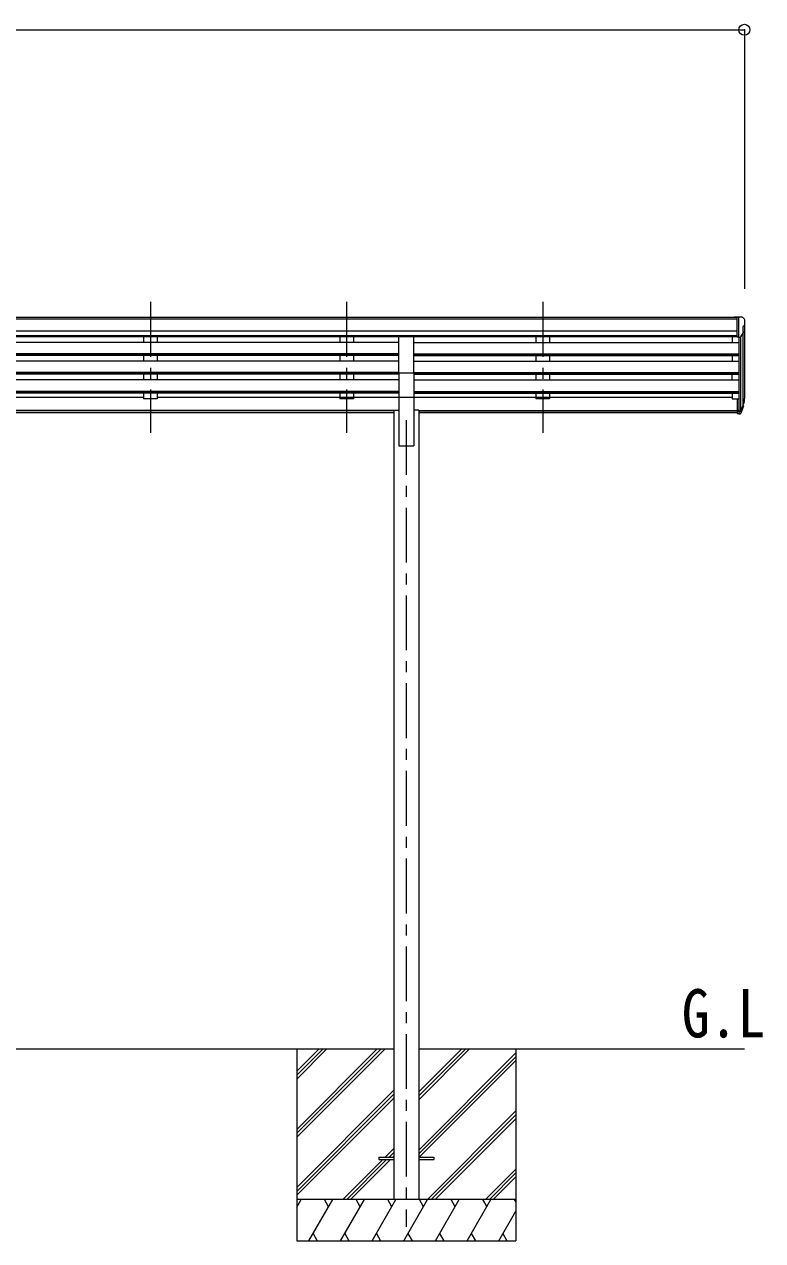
# Model space of a CAD drawing. Units: millimetres at full size, sheet at 1:40; details may follow other scales. Extents: x -11243 to 11243, y -7760 to 7760.
# Drawn here: x 4498 to 7193, y -4889 to -452 of the extents above; entities that cross this region are included whole.
import ezdxf
from ezdxf.enums import TextEntityAlignment as Align

# ---------------------------------------------------------------- set-up
doc = ezdxf.new("R2010")
doc.units = ezdxf.units.MM
doc.header["$LTSCALE"] = 40
doc.header["$PDMODE"] = 32
doc.header["$PDSIZE"] = 40
doc.linetypes.add('CHAIN1', pattern=[8, 5, -1, 1, -1])
for name, color, linetype, lineweight in [('0-0_0', 7, 'Continuous', 9), ('0-1_本体', 5, 'CHAIN1', 9), ('0-3_ELV2', 4, 'Continuous', 9), ('0-6_OTH_LINE', 6, 'Continuous', 9)]:
    doc.layers.add(name, color=color, linetype=linetype, lineweight=lineweight)
doc.layers.add('0-7_SHAPE', color=7, linetype='Continuous')
doc.styles.add('ＭＳ ゴシック', font='')
doc.styles.get('ＭＳ ゴシック').set_extended_font_data('MS Gothic')

msp = doc.modelspace()

# ---------------------------------------------------------------- linework, layer by layer
at = {"layer": '0-0_0'}
for p, q in [((2637.31, -4189.43), (5846.91, -4189.43)), ((5492.11, -4189.43), (5492.11, -4889.43)), ((5492.11, -4483.61), (5786.29, -4189.43)), ((5492.11, -4497.75), (5800.43, -4189.43)), ((5492.11, -4511.9), (5814.57, -4189.43)), ((5492.11, -4299.77), (5602.44, -4189.43)), ((5492.11, -4285.62), (5588.3, -4189.43)), ((5492.11, -4271.48), (5574.15, -4189.43)), ((5937.31, -4375.06), (6122.94, -4189.43)), ((5937.31, -4360.92), (6108.8, -4189.43)), ((5937.31, -4346.78), (6094.65, -4189.43)), ((5937.31, -4189.43), (7126.11, -4189.43)), ((5937.31, -4558.91), (6292.11, -4204.11)), ((6292.11, -4189.43), (6292.11, -4889.43)), ((5937.31, -4573.05), (6292.11, -4218.26)), ((5939.57, -4584.93), (6292.11, -4232.4)), ((5492.11, -4695.74), (5846.91, -4340.95)), ((5492.11, -4709.88), (5846.91, -4355.09)), ((5492.11, -4724.03), (5846.91, -4369.23)), ((5968.91, -4739.43), (6292.11, -4416.24)), ((5983.06, -4739.43), (6292.11, -4430.39)), ((5997.2, -4739.43), (6292.11, -4444.53)), ((5815.05, -4584.93), (5846.91, -4553.08)), ((5829.19, -4584.93), (5846.91, -4567.22)), ((5660.55, -4739.43), (5806.05, -4593.93)), ((5674.69, -4739.43), (5820.19, -4593.93)), ((5688.83, -4739.43), (5834.33, -4593.93)), ((5843.33, -4584.93), (5846.91, -4581.36)), ((6181.05, -4739.43), (6292.11, -4628.38)), ((6195.19, -4739.43), (6292.11, -4642.52)), ((6209.33, -4739.43), (6292.11, -4656.66)), ((6292.11, -4739.43), (5492.11, -4739.43)), ((5492.11, -4766.94), (5507.99, -4739.43)), ((5536.85, -4889.43), (5623.46, -4739.43)), ((5608.45, -4765.41), (5593.45, -4739.43)), ((5652.32, -4889.43), (5738.93, -4739.43)), ((5723.92, -4765.42), (5708.92, -4739.43)), ((5767.79, -4889.43), (5854.4, -4739.43)), ((5839.39, -4765.42), (5824.39, -4739.43)), ((5883.26, -4889.43), (5969.87, -4739.43)), ((5954.86, -4765.42), (5939.86, -4739.43)), ((5998.73, -4889.43), (6085.34, -4739.43)), ((6070.34, -4765.42), (6055.33, -4739.43)), ((6114.2, -4889.43), (6200.81, -4739.43)), ((6170.81, -4739.43), (6185.81, -4765.41)), ((6286.28, -4739.43), (6292.11, -4749.53)), ((6229.67, -4889.43), (6292.11, -4781.3)), ((5551.85, -4863.45), (5566.85, -4889.43)), ((5667.32, -4863.45), (5682.32, -4889.43)), ((5782.79, -4863.45), (5797.79, -4889.43)), ((5898.26, -4863.45), (5913.26, -4889.43)), ((6013.73, -4863.45), (6028.73, -4889.43)), ((6129.2, -4863.45), (6144.2, -4889.43)), ((6244.67, -4863.45), (6259.67, -4889.43)), ((5492.11, -4889.43), (6292.11, -4889.43))]:
    msp.add_line(p, q, dxfattribs=at)
at = {"layer": '0-1_本体'}
for p, q in [((4958.11, -1465.03), (4958.11, -1942.55)), ((4958.11, -1465.03), (4958.11, -1942.55)), ((5674.11, -1465.03), (5674.11, -1942.55)), ((5674.11, -1465.03), (5674.11, -1942.55)), ((6390.11, -1465.03), (6390.11, -1942.55)), ((6390.11, -1465.03), (6390.11, -1942.55)), ((5892.11, -1895.87), (5892.11, -4839.43))]:
    msp.add_line(p, q, dxfattribs=at)
at = {"layer": '0-3_ELV2'}
for p, q in [((7099.61, -1522.38), (1384.61, -1522.38)), ((7099.61, -1527.6), (1384.61, -1527.6)), ((7099.61, -1520.78), (7089.61, -1520.86)), ((7089.61, -1522.38), (7089.61, -1520.86)), ((7099.61, -1592.76), (7099.61, -1520.78)), ((7118.11, -1520.78), (7099.61, -1520.78)), ((7106.11, -1593.76), (7106.11, -1520.78)), ((7118.11, -1520.78), (7120.44, -1520.92)), ((7125.57, -1551.96), (7120.26, -1555.03)), ((7121.2, -1521.34), (7125.26, -1527.15)), ((7126.11, -1551.35), (7126.11, -1817.79)), ((7128.11, -1530.15), (7128.11, -1530.78)), ((7099.61, -1571.13), (1384.61, -1571.13)), ((7099.61, -1588.98), (1384.61, -1588.98)), ((5864.61, -1592.23), (2619.61, -1592.23)), ((4933.11, -1592.23), (4933.11, -1612.68)), ((4983.11, -1592.23), (4983.11, -1612.68)), ((5649.11, -1592.23), (5649.11, -1612.68)), ((5699.11, -1592.23), (5699.11, -1612.68)), ((5864.61, -1723.21), (5864.61, -1591.41)), ((5864.61, -1591.41), (5919.61, -1591.41)), ((5919.61, -1723.21), (5919.61, -1591.41)), ((7099.61, -1592.33), (5919.61, -1592.33)), ((6365.11, -1592.23), (6365.11, -1612.68)), ((6415.11, -1592.23), (6415.11, -1612.68)), ((7081.11, -1592.23), (7081.11, -1612.68)), ((7099.61, -1592.76), (7106.11, -1592.76)), ((7106.11, -1593.76), (7111.32, -1593.44)), ((7106.11, -1593.76), (7106.11, -1818.16)), ((7112.1, -1593.29), (7112.11, -1862.94)), ((7113.73, -1591.95), (7122.73, -1576.36)), ((7120.11, -1555.29), (7120.11, -1571.57)), ((7121.13, -1579.12), (7121.13, -1844.5)), ((5864.61, -1612.68), (2619.61, -1612.68)), ((5919.61, -1612.68), (7106.11, -1612.68)), ((5864.61, -1654.56), (2619.61, -1654.56)), ((5864.61, -1656.05), (2619.61, -1656.05)), ((5864.61, -1660.37), (2619.61, -1660.37)), ((5864.61, -1681.17), (2619.61, -1681.17)), ((4933.11, -1660.37), (4933.11, -1681.17)), ((4983.11, -1660.37), (4983.11, -1681.17)), ((5649.11, -1660.37), (5649.11, -1681.17)), ((5699.11, -1660.37), (5699.11, -1681.17)), ((5919.61, -1654.56), (7106.11, -1654.56)), ((5919.61, -1656.05), (7106.11, -1656.05)), ((5919.61, -1660.37), (7106.11, -1660.37)), ((5919.61, -1681.17), (7106.11, -1681.17)), ((6365.11, -1660.37), (6365.11, -1681.17)), ((6415.11, -1660.37), (6415.11, -1681.17)), ((7081.11, -1660.37), (7081.11, -1681.17)), ((5864.61, -1723.05), (2619.61, -1723.05)), ((5864.61, -1724.55), (2619.61, -1724.55)), ((5864.61, -1728.86), (2619.61, -1728.86)), ((4933.11, -1728.86), (4933.11, -1749.67)), ((4983.11, -1728.86), (4983.11, -1749.67)), ((5649.11, -1728.86), (5649.11, -1749.67)), ((5699.11, -1728.86), (5699.11, -1749.67)), ((5864.61, -1723.21), (5864.61, -1989.43)), ((5864.61, -1723.21), (5919.61, -1723.21)), ((5919.61, -1723.05), (7106.11, -1723.05)), ((5919.61, -1723.21), (5919.61, -1989.43)), ((5919.61, -1724.55), (7106.11, -1724.55)), ((5919.61, -1728.86), (7106.11, -1728.86)), ((6365.11, -1728.86), (6365.11, -1749.67)), ((6415.11, -1728.86), (6415.11, -1749.67)), ((7081.11, -1749.67), (7081.11, -1728.86)), ((5864.61, -1749.67), (2619.61, -1749.67)), ((5919.61, -1749.67), (7106.11, -1749.67)), ((5864.61, -1791.54), (2619.61, -1791.54)), ((5864.61, -1793.04), (2619.61, -1793.04)), ((5864.61, -1797.36), (2619.61, -1797.36)), ((4933.11, -1813.85), (4267.11, -1813.85)), ((4933.11, -1797.36), (4933.11, -1818.79)), ((4983.11, -1818.79), (4933.11, -1818.79)), ((4983.11, -1797.36), (4983.11, -1818.79)), ((5864.61, -1813.85), (4983.11, -1813.85)), ((5649.11, -1797.36), (5649.11, -1818.79)), ((5919.61, -1813.85), (5649.11, -1813.85)), ((5699.11, -1818.79), (5649.11, -1818.79)), ((5699.11, -1797.36), (5699.11, -1818.79)), ((5864.61, -1813.85), (5699.11, -1813.85)), ((5919.61, -1791.54), (7106.11, -1791.54)), ((5919.61, -1793.04), (7106.11, -1793.04)), ((5919.61, -1797.36), (7106.11, -1797.36)), ((7081.11, -1813.85), (5919.61, -1813.85)), ((6365.11, -1797.36), (6365.11, -1818.79)), ((6415.11, -1818.79), (6365.11, -1818.79)), ((6415.11, -1797.36), (6415.11, -1818.79)), ((7081.11, -1797.36), (7081.11, -1818.79)), ((7081.11, -1818.79), (7099.61, -1818.79)), ((7099.61, -1818.16), (7099.61, -1872.19)), ((7099.61, -1818.16), (7106.11, -1818.16)), ((7106.11, -1818.16), (7106.11, -1872.93)), ((5846.91, -1860.86), (2637.31, -1860.86)), ((5846.91, -1862.26), (2637.31, -1862.26)), ((5846.91, -1860.43), (5846.91, -4739.44)), ((5846.91, -1860.43), (5864.61, -1860.43)), ((5937.31, -1860.43), (5919.61, -1860.43)), ((5937.31, -1860.43), (5937.31, -4739.44)), ((5937.31, -1860.86), (7099.61, -1860.86)), ((5937.31, -1862.26), (7099.61, -1862.26)), ((7099.61, -1858.29), (7106.11, -1858.29)), ((7099.61, -1863.17), (7106.11, -1863.17)), ((7106.11, -1863.19), (7111.24, -1863.19)), ((7112.54, -1862.51), (7120.3, -1847.11)), ((7121.74, -1847.46), (7113.55, -1863.64)), ((7122.36, -1848.03), (7113.55, -1871.58)), ((7124.41, -1830.97), (7121.13, -1838.03)), ((7125.01, -1832.35), (7121.13, -1840.3)), ((7122.7, -1843.62), (7122.36, -1848.03)), ((5846.91, -1869.95), (2637.31, -1869.95)), ((7099.61, -1869.95), (5937.31, -1869.95)), ((7099.61, -1872.19), (7106.11, -1872.19)), ((7106.11, -1865), (7110.95, -1865)), ((7106.11, -1872.93), (7110.95, -1872.93)), ((5864.61, -1989.43), (5919.61, -1989.43)), ((5792.11, -4584.93), (5792.11, -4593.93)), ((5792.11, -4584.93), (5846.91, -4584.93)), ((5792.11, -4593.93), (5846.91, -4593.93)), ((5937.31, -4584.93), (5992.11, -4584.93)), ((5937.31, -4593.93), (5992.11, -4593.93)), ((5992.11, -4584.93), (5992.11, -4593.93))]:
    msp.add_line(p, q, dxfattribs=at)
for centre, radius, start, end in [((7120.38, -1521.92), 1, 35, 86.5), ((7125.11, -1530.15), 3, 0, 87), ((7121.2, -1547.59), 6.18, 315.00103, 354.2965), ((6926.11, -1530.78), 202, 355.05096, 0), ((7111.13, -1590.45), 3, 273.5, 330), ((7120.41, -1555.29), 0.3, 120, 180), ((7120.41, -1571.57), 0.3, 180, 265.2833), ((7120.13, -1574.86), 3, 330, 85.2833), ((7095.52, -1821.47), 30.41, 341.80266, 352.8448), ((7096.92, -1823.23), 29.53, 342.01856, 353.49194)]:
    msp.add_arc(centre, radius, start, end, dxfattribs=at)
for centre, major_axis, ratio, start_param, end_param in [((7038.24, -1816.99), (-87.93, 4.42), 0.541684, 3.060334, 3.2172517), ((7037.45, -1823.66), (89.06, 1.43), 0.57596, 6.1985533, 6.3701348), ((7111.24, -1861.83), (1.5, 0), 0.90356, 4.712389, 5.7595865), ((7036.19, -1823.57), (88.05, 0), 0.90356, 5.9828017, 6.0168888), ((7121.39, -1843.62), (-1.3, 0), 0.90356, 2.9359903, 4.9130961), ((7035.47, -1827.43), (89.07, 0), 0.90356, 6.0316505, 6.077583), ((7110.95, -1862.29), (3, 0), 0.90356, 4.712389, 5.7595865), ((7110.95, -1870.22), (-3, 0), 0.90356, 1.5707963, 2.6179939)]:
    msp.add_ellipse(centre, major_axis=major_axis, ratio=ratio, start_param=start_param, end_param=end_param, dxfattribs=at)
at = {"layer": '0-6_OTH_LINE'}
for p, q in [((1358.11, -472.38), (7126.11, -472.38)), ((7126.11, -472.38), (7126.11, -1417.79))]:
    msp.add_line(p, q, dxfattribs=at)
msp.add_point((7126.11, -472.38), dxfattribs=at)

# ---------------------------------------------------------------- texts
at = {"layer": '0-7_SHAPE', "style": 'ＭＳ ゴシック', "width": 0.85}
msp.add_text('G.L', height=176, dxfattribs=at).set_placement((6897.58, -4200.73), align=Align.BOTTOM_LEFT)

doc.saveas('drawing.dxf')
